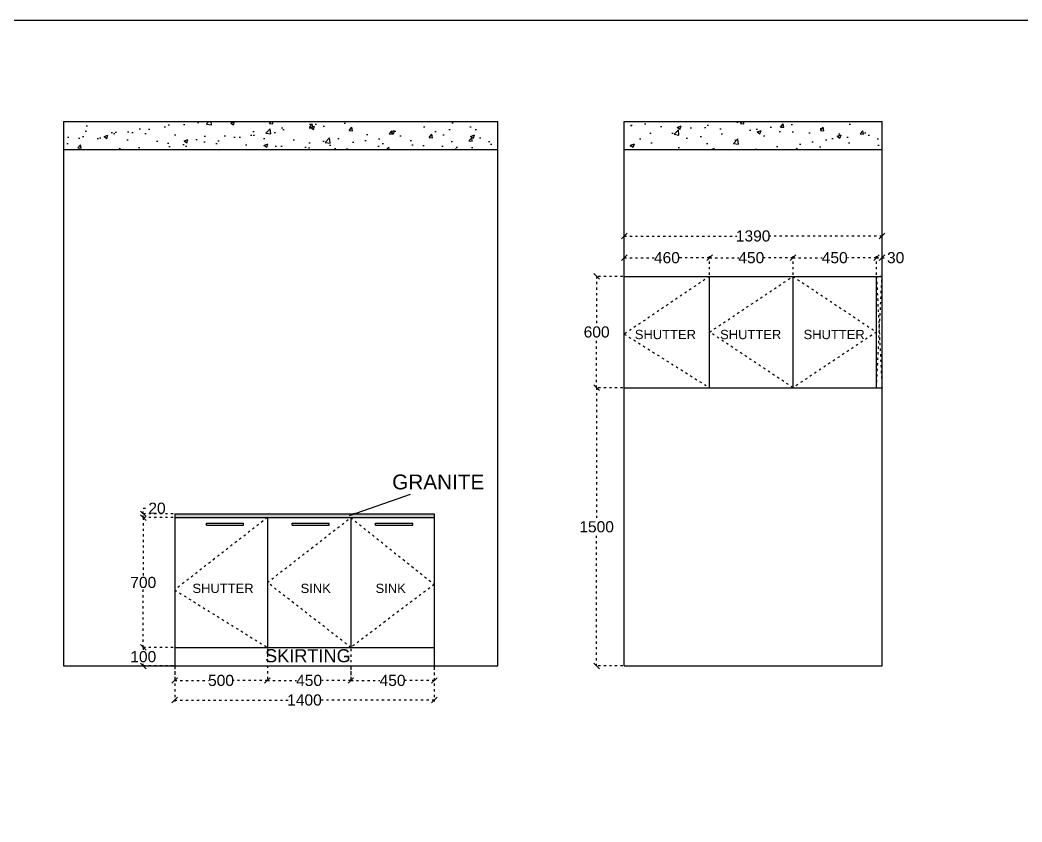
# Model space of a CAD drawing. Header units: millimetres. Extents: x 220712 to 1505573, y -354410 to 241923.
# Drawn here: x 251432 to 256835, y 93787 to 98109 of the extents above; entities that cross this region are included whole.
import ezdxf

# ---------------------------------------------------------------- set-up
doc = ezdxf.new("R2010")
doc.units = ezdxf.units.MM
doc.header["$MEASUREMENT"] = 0
doc.linetypes.add('ACAD_ISO03W100', pattern=[30, 12, -18])
doc.layers.add('Walls', color=253, linetype='Continuous')
doc.layers.add('Words', color=7, linetype='Continuous')
doc.styles.get("Standard").update_dxf_attribs({"font": 'arial.ttf'})
doc.dimstyles.get("Standard").update_dxf_attribs({"dimtxt": 60, "dimasz": 30, "dimexe": 7.75, "dimexo": 8.13, "dimgap": 0.63, "dimtad": 0, "dimtih": 1, "dimtoh": 1, "dimdec": 0, "dimzin": 0, "dimtxsty": 'Standard', "dimblk": 'OBLIQUE', "dimcen": 2.25, "dimclrd": 1, "dimclre": 1, "dimclrt": 1, "dimadec": 0, "dimazin": 0, "dimtfac": 1, "dimtdec": 0, "dimtofl": 0, "dimtmove": 0, "dimatfit": 3, "dimfxl": 1, "dimtolj": 1, "dimtzin": 0, "dimlwd": 30, "dimarcsym": 0})
pattern_1 = [(50, (0, 0), (215.17805, -18.82564), [22.5, -247.5]), (355, (0, 0), (-41.6254, 225.65764), [18, -198]), (100.451444, (17.93, -1.57), (173.55265, 206.832), [19.12206, -210.34263]), (46.1842, (0, 60), (320.1724, -49.65578), [33.75, -371.25]), (96.63564, (26.68, 55.86), (280.3986, 292.23558), [28.6831, -315.51413]), (351.18416, (0, 60), (280.3986, 292.2356), [27, -297]), (21, (30, 45), (179.07212, -120.78567), [22.5, -247.5]), (326, (30, 45), (72.9946, 217.54501), [18, -198]), (71.451445, (44.92, 34.93), (252.06671, 96.75935), [19.12206, -210.34263]), (37.5, (0, 0), (3.647957, 99.868156), [0, -195.6, 0, -201, 0, -198.75]), (7.5, (0, 0), (78.92086, 118.323514), [0, -114.6, 0, -191.1, 0, -75.75]), (327.5, (-66.9, 0), (160.14673, -6.766462), [0, -75, 0, -234, 0, -310.5]), (317.5, (-96.9, 0), (174.95585, 30.031495), [0, -97.5, 0, -155.4, 0, -220.5])]

# ---------------------------------------------------------------- blocks, each defined once
blk = doc.blocks.new('_Oblique')
at = {"color": 0, "linetype": 'ByBlock', "lineweight": -2}
blk.add_line((-0.5, -0.5), (0.5, 0.5), dxfattribs=at)
blk = doc.blocks.new('*D1449')
at = {"layer": 'Defpoints', "color": 0, "linetype": 'ACAD_ISO03W100', "transparency": 16777216}
for p in [(252096, 94727.5), (252265.5, 94727.5), (252265.5, 94627.5)]:
    blk.add_point(p, dxfattribs=at)
at = {"layer": 'Walls', "color": 1, "linetype": 'ACAD_ISO03W100', "lineweight": -2, "transparency": 16777216}
for p, q in [((252257.4, 94727.5), (252088.3, 94727.5)), ((252257.4, 94627.5), (252088.3, 94627.5))]:
    blk.add_line(p, q, dxfattribs=at)
at = {"layer": 'Walls', "color": 1, "linetype": 'ACAD_ISO03W100', "lineweight": 30, "transparency": 16777216}
for p, q in [((252096, 94727.5), (252096, 94708.8)), ((252096, 94627.5), (252096, 94646.2))]:
    blk.add_line(p, q, dxfattribs=at)
at = {"layer": 'Walls', "color": 1, "linetype": 'ACAD_ISO03W100', "lineweight": 30, "transparency": 16777216, "xscale": 30, "yscale": 30, "zscale": 30}
for p, rotation in [((252096, 94727.5), 90), ((252096, 94627.5), 270)]:
    blk.add_blockref('_Oblique', p, dxfattribs=dict(at, rotation=rotation))
at = {"layer": 'Walls', "color": 1, "linetype": 'ACAD_ISO03W100', "transparency": 16777216, "insert": (252096, 94677.5), "char_height": 60, "attachment_point": 5}
blk.add_mtext('\\A1;100', dxfattribs=at)
blk = doc.blocks.new('*D1450')
at = {"layer": 'Defpoints', "color": 0, "linetype": 'ACAD_ISO03W100', "transparency": 16777216}
for p in [(252096, 95427.5), (252265.5, 95427.5), (252265.5, 94727.5)]:
    blk.add_point(p, dxfattribs=at)
at = {"layer": 'Walls', "color": 1, "linetype": 'ACAD_ISO03W100', "lineweight": -2, "transparency": 16777216}
for p, q in [((252257.4, 95427.5), (252088.3, 95427.5)), ((252257.4, 94727.5), (252088.3, 94727.5))]:
    blk.add_line(p, q, dxfattribs=at)
at = {"layer": 'Walls', "color": 1, "linetype": 'ACAD_ISO03W100', "lineweight": 30, "transparency": 16777216}
for p, q in [((252096, 95427.5), (252096, 95108.8)), ((252096, 94727.5), (252096, 95046.2))]:
    blk.add_line(p, q, dxfattribs=at)
at = {"layer": 'Walls', "color": 1, "linetype": 'ACAD_ISO03W100', "lineweight": 30, "transparency": 16777216, "xscale": 30, "yscale": 30, "zscale": 30}
for p, rotation in [((252096, 95427.5), 90), ((252096, 94727.5), 270)]:
    blk.add_blockref('_Oblique', p, dxfattribs=dict(at, rotation=rotation))
at = {"layer": 'Walls', "color": 1, "linetype": 'ACAD_ISO03W100', "transparency": 16777216, "insert": (252096, 95077.5), "char_height": 60, "attachment_point": 5}
blk.add_mtext('\\A1;700', dxfattribs=at)
blk = doc.blocks.new('*D1451')
at = {"layer": 'Defpoints', "color": 0, "linetype": 'ACAD_ISO03W100', "transparency": 16777216}
for p in [(252096, 95447.5), (252265.5, 95447.5), (252265.5, 95427.5)]:
    blk.add_point(p, dxfattribs=at)
at = {"layer": 'Walls', "color": 1, "linetype": 'ACAD_ISO03W100', "lineweight": 30, "transparency": 16777216}
for p, q in [((252096, 95447.5), (252096, 95477.5)), ((252096, 95477.5), (252126, 95477.5)), ((252096, 95427.5), (252096, 95447.5))]:
    blk.add_line(p, q, dxfattribs=at)
at = {"layer": 'Walls', "color": 1, "linetype": 'ACAD_ISO03W100', "lineweight": -2, "transparency": 16777216}
for p, q in [((252257.4, 95447.5), (252088.3, 95447.5)), ((252257.4, 95427.5), (252088.3, 95427.5))]:
    blk.add_line(p, q, dxfattribs=at)
at = {"layer": 'Walls', "color": 1, "linetype": 'ACAD_ISO03W100', "lineweight": 30, "transparency": 16777216, "xscale": 30, "yscale": 30, "zscale": 30}
for p, rotation in [((252096, 95447.5), 90), ((252096, 95427.5), 270)]:
    blk.add_blockref('_Oblique', p, dxfattribs=dict(at, rotation=rotation))
at = {"layer": 'Walls', "color": 1, "linetype": 'ACAD_ISO03W100', "transparency": 16777216, "insert": (252170, 95477.5), "char_height": 60, "attachment_point": 5}
blk.add_mtext('\\A1;20', dxfattribs=at)
blk = doc.blocks.new('*D1452')
at = {"layer": 'Defpoints', "color": 0, "linetype": 'ACAD_ISO03W100', "transparency": 16777216}
for p in [(252265.5, 94727.5), (252765.5, 94727.5), (252765.5, 94549.5)]:
    blk.add_point(p, dxfattribs=at)
at = {"layer": 'Walls', "color": 1, "linetype": 'ACAD_ISO03W100', "lineweight": -2, "transparency": 16777216}
for p, q in [((252265.5, 94719.4), (252265.5, 94541.8)), ((252765.5, 94719.4), (252765.5, 94541.8))]:
    blk.add_line(p, q, dxfattribs=at)
at = {"layer": 'Walls', "color": 1, "linetype": 'ACAD_ISO03W100', "lineweight": 30, "transparency": 16777216}
for p, q in [((252265.5, 94549.5), (252448.7, 94549.5)), ((252765.5, 94549.5), (252582.3, 94549.5))]:
    blk.add_line(p, q, dxfattribs=at)
at = {"layer": 'Walls', "color": 1, "linetype": 'ACAD_ISO03W100', "lineweight": 30, "transparency": 16777216, "xscale": 30, "yscale": 30, "zscale": 30, "rotation": 180}
blk.add_blockref('_Oblique', (252265.5, 94549.5), dxfattribs=at)
at = {"layer": 'Walls', "color": 1, "linetype": 'ACAD_ISO03W100', "lineweight": 30, "transparency": 16777216, "xscale": 30, "yscale": 30, "zscale": 30}
blk.add_blockref('_Oblique', (252765.5, 94549.5), dxfattribs=at)
at = {"layer": 'Walls', "color": 1, "linetype": 'ACAD_ISO03W100', "transparency": 16777216, "insert": (252515.5, 94549.5), "char_height": 60, "attachment_point": 5}
blk.add_mtext('\\A1;500', dxfattribs=at)
blk = doc.blocks.new('*D1453')
at = {"layer": 'Defpoints', "color": 0, "linetype": 'ACAD_ISO03W100', "transparency": 16777216}
for p in [(252765.5, 94727.5), (253215.5, 94727.5), (253215.5, 94549.5)]:
    blk.add_point(p, dxfattribs=at)
at = {"layer": 'Walls', "color": 1, "linetype": 'ACAD_ISO03W100', "lineweight": -2, "transparency": 16777216}
for p, q in [((252765.5, 94719.4), (252765.5, 94541.8)), ((253215.5, 94719.4), (253215.5, 94541.8))]:
    blk.add_line(p, q, dxfattribs=at)
at = {"layer": 'Walls', "color": 1, "linetype": 'ACAD_ISO03W100', "lineweight": 30, "transparency": 16777216}
for p, q in [((252765.5, 94549.5), (252922.5, 94549.5)), ((253215.5, 94549.5), (253058.5, 94549.5))]:
    blk.add_line(p, q, dxfattribs=at)
at = {"layer": 'Walls', "color": 1, "linetype": 'ACAD_ISO03W100', "lineweight": 30, "transparency": 16777216, "xscale": 30, "yscale": 30, "zscale": 30, "rotation": 180}
blk.add_blockref('_Oblique', (252765.5, 94549.5), dxfattribs=at)
at = {"layer": 'Walls', "color": 1, "linetype": 'ACAD_ISO03W100', "lineweight": 30, "transparency": 16777216, "xscale": 30, "yscale": 30, "zscale": 30}
blk.add_blockref('_Oblique', (253215.5, 94549.5), dxfattribs=at)
at = {"layer": 'Walls', "color": 1, "linetype": 'ACAD_ISO03W100', "transparency": 16777216, "insert": (252990.5, 94549.5), "char_height": 60, "attachment_point": 5}
blk.add_mtext('\\A1;450', dxfattribs=at)
blk = doc.blocks.new('*D1454')
at = {"layer": 'Defpoints', "color": 0, "linetype": 'ACAD_ISO03W100', "transparency": 16777216}
for p in [(253215.5, 94627.5), (253665.5, 94627.5), (253665.5, 94549.5)]:
    blk.add_point(p, dxfattribs=at)
at = {"layer": 'Walls', "color": 1, "linetype": 'ACAD_ISO03W100', "lineweight": -2, "transparency": 16777216}
for p, q in [((253215.5, 94619.4), (253215.5, 94541.8)), ((253665.5, 94619.4), (253665.5, 94541.8))]:
    blk.add_line(p, q, dxfattribs=at)
at = {"layer": 'Walls', "color": 1, "linetype": 'ACAD_ISO03W100', "lineweight": 30, "transparency": 16777216}
for p, q in [((253215.5, 94549.5), (253372.5, 94549.5)), ((253665.5, 94549.5), (253508.5, 94549.5))]:
    blk.add_line(p, q, dxfattribs=at)
at = {"layer": 'Walls', "color": 1, "linetype": 'ACAD_ISO03W100', "lineweight": 30, "transparency": 16777216, "xscale": 30, "yscale": 30, "zscale": 30, "rotation": 180}
blk.add_blockref('_Oblique', (253215.5, 94549.5), dxfattribs=at)
at = {"layer": 'Walls', "color": 1, "linetype": 'ACAD_ISO03W100', "lineweight": 30, "transparency": 16777216, "xscale": 30, "yscale": 30, "zscale": 30}
blk.add_blockref('_Oblique', (253665.5, 94549.5), dxfattribs=at)
at = {"layer": 'Walls', "color": 1, "linetype": 'ACAD_ISO03W100', "transparency": 16777216, "insert": (253440.5, 94549.5), "char_height": 60, "attachment_point": 5}
blk.add_mtext('\\A1;450', dxfattribs=at)
blk = doc.blocks.new('*D1455')
at = {"layer": 'Defpoints', "color": 0, "linetype": 'ACAD_ISO03W100', "transparency": 16777216}
for p in [(252265.5, 94630.6), (253665.5, 94630.6), (253665.5, 94444)]:
    blk.add_point(p, dxfattribs=at)
at = {"layer": 'Walls', "color": 1, "linetype": 'ACAD_ISO03W100', "lineweight": -2, "transparency": 16777216}
for p, q in [((252265.5, 94622.4), (252265.5, 94436.2)), ((253665.5, 94622.4), (253665.5, 94436.2))]:
    blk.add_line(p, q, dxfattribs=at)
at = {"layer": 'Walls', "color": 1, "linetype": 'ACAD_ISO03W100', "lineweight": 30, "transparency": 16777216}
for p, q in [((252265.5, 94444), (252878.2, 94444)), ((253665.5, 94444), (253052.8, 94444))]:
    blk.add_line(p, q, dxfattribs=at)
at = {"layer": 'Walls', "color": 1, "linetype": 'ACAD_ISO03W100', "lineweight": 30, "transparency": 16777216, "xscale": 30, "yscale": 30, "zscale": 30, "rotation": 180}
blk.add_blockref('_Oblique', (252265.5, 94444), dxfattribs=at)
at = {"layer": 'Walls', "color": 1, "linetype": 'ACAD_ISO03W100', "lineweight": 30, "transparency": 16777216, "xscale": 30, "yscale": 30, "zscale": 30}
blk.add_blockref('_Oblique', (253665.5, 94444), dxfattribs=at)
at = {"layer": 'Walls', "color": 1, "linetype": 'ACAD_ISO03W100', "transparency": 16777216, "insert": (252965.5, 94444), "char_height": 60, "attachment_point": 5}
blk.add_mtext('\\A1;1400', dxfattribs=at)
blk = doc.blocks.new('*D1456')
at = {"layer": 'Defpoints', "color": 0, "linetype": 'ACAD_ISO03W100', "transparency": 16777216}
for p in [(254541, 96127.5), (254690, 96127.5), (254690, 94627.5)]:
    blk.add_point(p, dxfattribs=at)
at = {"layer": 'Walls', "color": 1, "linetype": 'ACAD_ISO03W100', "lineweight": -2, "transparency": 16777216}
for p, q in [((254681.9, 96127.5), (254533.3, 96127.5)), ((254681.9, 94627.5), (254533.3, 94627.5))]:
    blk.add_line(p, q, dxfattribs=at)
at = {"layer": 'Walls', "color": 1, "linetype": 'ACAD_ISO03W100', "lineweight": 30, "transparency": 16777216}
for p, q in [((254541, 96127.5), (254541, 95408.8)), ((254541, 94627.5), (254541, 95346.2))]:
    blk.add_line(p, q, dxfattribs=at)
at = {"layer": 'Walls', "color": 1, "linetype": 'ACAD_ISO03W100', "lineweight": 30, "transparency": 16777216, "xscale": 30, "yscale": 30, "zscale": 30}
for p, rotation in [((254541, 96127.5), 90), ((254541, 94627.5), 270)]:
    blk.add_blockref('_Oblique', p, dxfattribs=dict(at, rotation=rotation))
at = {"layer": 'Walls', "color": 1, "linetype": 'ACAD_ISO03W100', "transparency": 16777216, "insert": (254541, 95377.5), "char_height": 60, "attachment_point": 5}
blk.add_mtext('\\A1;1500', dxfattribs=at)
blk = doc.blocks.new('*D1457')
at = {"layer": 'Defpoints', "color": 0, "linetype": 'ACAD_ISO03W100', "transparency": 16777216}
for p in [(254541, 96727.5), (254690, 96727.5), (254690, 96127.5)]:
    blk.add_point(p, dxfattribs=at)
at = {"layer": 'Walls', "color": 1, "linetype": 'ACAD_ISO03W100', "lineweight": -2, "transparency": 16777216}
for p, q in [((254681.9, 96727.5), (254533.3, 96727.5)), ((254681.9, 96127.5), (254533.3, 96127.5))]:
    blk.add_line(p, q, dxfattribs=at)
at = {"layer": 'Walls', "color": 1, "linetype": 'ACAD_ISO03W100', "lineweight": 30, "transparency": 16777216}
for p, q in [((254541, 96727.5), (254541, 96458.8)), ((254541, 96127.5), (254541, 96396.2))]:
    blk.add_line(p, q, dxfattribs=at)
at = {"layer": 'Walls', "color": 1, "linetype": 'ACAD_ISO03W100', "lineweight": 30, "transparency": 16777216, "xscale": 30, "yscale": 30, "zscale": 30}
for p, rotation in [((254541, 96727.5), 90), ((254541, 96127.5), 270)]:
    blk.add_blockref('_Oblique', p, dxfattribs=dict(at, rotation=rotation))
at = {"layer": 'Walls', "color": 1, "linetype": 'ACAD_ISO03W100', "transparency": 16777216, "insert": (254541, 96427.5), "char_height": 60, "attachment_point": 5}
blk.add_mtext('\\A1;600', dxfattribs=at)
blk = doc.blocks.new('*D1458')
at = {"layer": 'Defpoints', "color": 0, "linetype": 'ACAD_ISO03W100', "transparency": 16777216}
for p in [(255150, 96828), (254690, 96727.5), (255150, 96727.5)]:
    blk.add_point(p, dxfattribs=at)
at = {"layer": 'Walls', "color": 1, "linetype": 'ACAD_ISO03W100', "lineweight": -2, "transparency": 16777216}
for p, q in [((254690, 96735.6), (254690, 96835.8)), ((255150, 96735.6), (255150, 96835.8))]:
    blk.add_line(p, q, dxfattribs=at)
at = {"layer": 'Walls', "color": 1, "linetype": 'ACAD_ISO03W100', "lineweight": 30, "transparency": 16777216}
for p, q in [((254690, 96828), (254852, 96828)), ((255150, 96828), (254988, 96828))]:
    blk.add_line(p, q, dxfattribs=at)
at = {"layer": 'Walls', "color": 1, "linetype": 'ACAD_ISO03W100', "lineweight": 30, "transparency": 16777216, "xscale": 30, "yscale": 30, "zscale": 30, "rotation": 180}
blk.add_blockref('_Oblique', (254690, 96828), dxfattribs=at)
at = {"layer": 'Walls', "color": 1, "linetype": 'ACAD_ISO03W100', "lineweight": 30, "transparency": 16777216, "xscale": 30, "yscale": 30, "zscale": 30}
blk.add_blockref('_Oblique', (255150, 96828), dxfattribs=at)
at = {"layer": 'Walls', "color": 1, "linetype": 'ACAD_ISO03W100', "transparency": 16777216, "insert": (254920, 96828), "char_height": 60, "attachment_point": 5}
blk.add_mtext('\\A1;460', dxfattribs=at)
blk = doc.blocks.new('*D1459')
at = {"layer": 'Defpoints', "color": 0, "linetype": 'ACAD_ISO03W100', "transparency": 16777216}
for p in [(255600, 96828), (255150, 96727.5), (255600, 96727.5)]:
    blk.add_point(p, dxfattribs=at)
at = {"layer": 'Walls', "color": 1, "linetype": 'ACAD_ISO03W100', "lineweight": -2, "transparency": 16777216}
for p, q in [((255150, 96735.6), (255150, 96835.8)), ((255600, 96735.6), (255600, 96835.8))]:
    blk.add_line(p, q, dxfattribs=at)
at = {"layer": 'Walls', "color": 1, "linetype": 'ACAD_ISO03W100', "lineweight": 30, "transparency": 16777216}
for p, q in [((255150, 96828), (255307, 96828)), ((255600, 96828), (255443, 96828))]:
    blk.add_line(p, q, dxfattribs=at)
at = {"layer": 'Walls', "color": 1, "linetype": 'ACAD_ISO03W100', "lineweight": 30, "transparency": 16777216, "xscale": 30, "yscale": 30, "zscale": 30, "rotation": 180}
blk.add_blockref('_Oblique', (255150, 96828), dxfattribs=at)
at = {"layer": 'Walls', "color": 1, "linetype": 'ACAD_ISO03W100', "lineweight": 30, "transparency": 16777216, "xscale": 30, "yscale": 30, "zscale": 30}
blk.add_blockref('_Oblique', (255600, 96828), dxfattribs=at)
at = {"layer": 'Walls', "color": 1, "linetype": 'ACAD_ISO03W100', "transparency": 16777216, "insert": (255375, 96828), "char_height": 60, "attachment_point": 5}
blk.add_mtext('\\A1;450', dxfattribs=at)
blk = doc.blocks.new('*D1460')
at = {"layer": 'Defpoints', "color": 0, "linetype": 'ACAD_ISO03W100', "transparency": 16777216}
for p in [(256050, 96828), (255600, 96727.5), (256050, 96727.5)]:
    blk.add_point(p, dxfattribs=at)
at = {"layer": 'Walls', "color": 1, "linetype": 'ACAD_ISO03W100', "lineweight": -2, "transparency": 16777216}
for p, q in [((255600, 96735.6), (255600, 96835.8)), ((256050, 96735.6), (256050, 96835.8))]:
    blk.add_line(p, q, dxfattribs=at)
at = {"layer": 'Walls', "color": 1, "linetype": 'ACAD_ISO03W100', "lineweight": 30, "transparency": 16777216}
for p, q in [((255600, 96828), (255757, 96828)), ((256050, 96828), (255893, 96828))]:
    blk.add_line(p, q, dxfattribs=at)
at = {"layer": 'Walls', "color": 1, "linetype": 'ACAD_ISO03W100', "lineweight": 30, "transparency": 16777216, "xscale": 30, "yscale": 30, "zscale": 30, "rotation": 180}
blk.add_blockref('_Oblique', (255600, 96828), dxfattribs=at)
at = {"layer": 'Walls', "color": 1, "linetype": 'ACAD_ISO03W100', "lineweight": 30, "transparency": 16777216, "xscale": 30, "yscale": 30, "zscale": 30}
blk.add_blockref('_Oblique', (256050, 96828), dxfattribs=at)
at = {"layer": 'Walls', "color": 1, "linetype": 'ACAD_ISO03W100', "transparency": 16777216, "insert": (255825, 96828), "char_height": 60, "attachment_point": 5}
blk.add_mtext('\\A1;450', dxfattribs=at)
blk = doc.blocks.new('*D1461')
at = {"layer": 'Defpoints', "color": 0, "linetype": 'ACAD_ISO03W100', "transparency": 16777216}
for p in [(256080, 96828), (256050, 96727.5), (256080, 96727.5)]:
    blk.add_point(p, dxfattribs=at)
at = {"layer": 'Walls', "color": 1, "linetype": 'ACAD_ISO03W100', "lineweight": -2, "transparency": 16777216}
for p, q in [((256050, 96735.6), (256050, 96835.8)), ((256080, 96735.6), (256080, 96835.8))]:
    blk.add_line(p, q, dxfattribs=at)
at = {"layer": 'Walls', "color": 1, "linetype": 'ACAD_ISO03W100', "lineweight": 30, "transparency": 16777216}
for p, q in [((256050, 96828), (256080, 96828)), ((256080, 96828), (256110, 96828))]:
    blk.add_line(p, q, dxfattribs=at)
at = {"layer": 'Walls', "color": 1, "linetype": 'ACAD_ISO03W100', "lineweight": 30, "transparency": 16777216, "xscale": 30, "yscale": 30, "zscale": 30, "rotation": 180}
blk.add_blockref('_Oblique', (256050, 96828), dxfattribs=at)
at = {"layer": 'Walls', "color": 1, "linetype": 'ACAD_ISO03W100', "lineweight": 30, "transparency": 16777216, "xscale": 30, "yscale": 30, "zscale": 30}
blk.add_blockref('_Oblique', (256080, 96828), dxfattribs=at)
at = {"layer": 'Walls', "color": 1, "linetype": 'ACAD_ISO03W100', "transparency": 16777216, "insert": (256153.5, 96828), "char_height": 60, "attachment_point": 5}
blk.add_mtext('\\A1;30', dxfattribs=at)
blk = doc.blocks.new('*D1462')
at = {"layer": 'Defpoints', "color": 0, "linetype": 'ACAD_ISO03W100', "transparency": 16777216}
for p in [(256080, 96945), (254690, 96727.5), (256080, 96727.5)]:
    blk.add_point(p, dxfattribs=at)
at = {"layer": 'Walls', "color": 1, "linetype": 'ACAD_ISO03W100', "lineweight": -2, "transparency": 16777216}
for p, q in [((254690, 96735.6), (254690, 96952.8)), ((256080, 96735.6), (256080, 96952.8))]:
    blk.add_line(p, q, dxfattribs=at)
at = {"layer": 'Walls', "color": 1, "linetype": 'ACAD_ISO03W100', "lineweight": 30, "transparency": 16777216}
for p, q in [((254690, 96945), (255297.7, 96945)), ((256080, 96945), (255472.3, 96945))]:
    blk.add_line(p, q, dxfattribs=at)
at = {"layer": 'Walls', "color": 1, "linetype": 'ACAD_ISO03W100', "lineweight": 30, "transparency": 16777216, "xscale": 30, "yscale": 30, "zscale": 30, "rotation": 180}
blk.add_blockref('_Oblique', (254690, 96945), dxfattribs=at)
at = {"layer": 'Walls', "color": 1, "linetype": 'ACAD_ISO03W100', "lineweight": 30, "transparency": 16777216, "xscale": 30, "yscale": 30, "zscale": 30}
blk.add_blockref('_Oblique', (256080, 96945), dxfattribs=at)
at = {"layer": 'Walls', "color": 1, "linetype": 'ACAD_ISO03W100', "transparency": 16777216, "insert": (255385, 96945), "char_height": 60, "attachment_point": 5}
blk.add_mtext('\\A1;1390', dxfattribs=at)

msp = doc.modelspace()

# ---------------------------------------------------------------- hatches: boundary and pattern name
at = {"layer": 'Walls', "linetype": 'ACAD_ISO03W100', "true_color": 0xc7c8ca}
h = msp.add_hatch(dxfattribs=at)
h.set_pattern_fill('AR-CONC', color=9, scale=30)
h.set_pattern_definition(pattern_1)
h.paths.add_polyline_path([(254009, 97411.5), (254009, 97561.5), (251665.5, 97561.5), (251665.5, 97411.5)])
at = {"layer": 'Walls', "true_color": 0xc7c8ca}
h = msp.add_hatch(dxfattribs=at)
h.set_pattern_fill('AR-CONC', color=9, scale=30)
h.set_pattern_definition(pattern_1)
h.paths.add_polyline_path([(254690, 97561.5), (254690, 97411.5), (256080, 97411.5), (256080, 97561.5)])
at = {"layer": 'Walls', "linetype": 'ACAD_ISO03W100', "true_color": 0x22346e}
h = msp.add_hatch(color=159, dxfattribs=at)
h.dxf.hatch_style = 1
h.paths.add_polyline_path([(253665.5, 95447.5), (252265.5, 95447.5), (252265.5, 95427.5), (253665.5, 95427.5)])

# ---------------------------------------------------------------- linework, layer by layer
at = {"layer": 'Walls', "color": 18, "true_color": 0x000000}
for p, q in [((251665.5, 97561.5), (251665.5, 94627.5)), ((251665.5, 97561.5), (254009, 97561.5)), ((254009, 94627.5), (254009, 97561.5)), ((254690, 94627.5), (254690, 97561.5)), ((254690, 97561.5), (256080, 97561.5)), ((256080, 94627.5), (256080, 97561.5)), ((251665.5, 97411.5), (254009, 97411.5)), ((254690, 97411.5), (256080, 97411.5)), ((251665.5, 95447.5), (251665.5, 94627.5)), ((251665.5, 94627.5), (254009, 94627.5)), ((254690, 94627.5), (256080, 94627.5))]:
    msp.add_line(p, q, dxfattribs=at)
at = {"layer": 'Walls', "color": 159, "true_color": 0x22346e}
for p, q in [((254690, 96727.5), (256080, 96727.5)), ((255150, 96127.5), (255150, 96727.5)), ((255600, 96127.5), (255600, 96727.5)), ((256050, 96127.5), (256050, 96727.5)), ((254690, 96127.5), (256080, 96127.5)), ((252265.5, 95447.5), (252265.5, 94627.5)), ((252265.5, 95447.5), (253665.5, 95447.5)), ((252265.5, 95427.5), (253665.5, 95427.5)), ((252765.5, 95427.5), (252765.5, 94727.5)), ((253215.5, 95427.5), (253215.5, 94727.5)), ((253665.5, 95447.5), (253665.5, 94627.5)), ((252436.5, 95396.5), (252636.5, 95396.5)), ((252436.5, 95386.5), (252436.5, 95396.5)), ((252436.5, 95386.5), (252636.5, 95386.5)), ((252636.5, 95386.5), (252636.5, 95396.5)), ((252899, 95396.5), (253099, 95396.5)), ((252899, 95386.5), (252899, 95396.5)), ((252899, 95386.5), (253099, 95386.5)), ((253099, 95386.5), (253099, 95396.5)), ((253349, 95396.5), (253549, 95396.5)), ((253349, 95386.5), (253349, 95396.5)), ((253349, 95386.5), (253549, 95386.5)), ((253549, 95386.5), (253549, 95396.5)), ((252265.5, 94727.5), (253665.5, 94727.5))]:
    msp.add_line(p, q, dxfattribs=at)
at = {"layer": 'Walls', "color": 18, "true_color": 0x000000}
msp.add_lwpolyline([(220711.5, 98109), (264020, 98109), (264020, 74090), (220711.5, 74090)], close=True, dxfattribs=at)
at = {"layer": 'Walls', "color": 9, "linetype": 'ACAD_ISO03W100', "true_color": 0xc7c8ca}
for points in [[(255150, 96727.5), (254690, 96416.5), (255150, 96127.5)], [(255600, 96727.5), (256050, 96427.5), (255600, 96127.5), (255150, 96427.5), (255600, 96727.5)], [(252765.5, 95427.5), (252265.5, 95037.5), (252765.5, 94727.5)], [(253215.5, 95427.5), (253665.5, 95067), (253215.5, 94727.5), (252765.5, 95077.5), (253215.5, 95427.5)]]:
    msp.add_lwpolyline(points, dxfattribs=at)
at = {"layer": 'Walls', "color": 240, "linetype": 'ACAD_ISO03W100', "true_color": 0xed1f24}
msp.add_lwpolyline([(256050, 96127.5), (256080, 96727.5), (256050, 96727.5), (256080, 96127.5)], dxfattribs=at)

# ---------------------------------------------------------------- texts
at = {"color": 18, "true_color": 0x000000, "char_height": 50, "attachment_point": 1}
for s, insert in [('\\pxqc;SHUTTER', (254680.5, 96439.2)), ('\\pxqc;SHUTTER', (255140.5, 96439.2)), ('\\pxqc;SHUTTER', (255590.5, 96439.2)), ('\\pxqc;SHUTTER', (252294.9, 95071)), ('\\pxqc;SINK', (252794.9, 95071)), ('\\pxqc;SINK', (253199, 95071))]:
    msp.add_mtext_dynamic_manual_height_columns(s, width=462.73, gutter_width=1213, heights=[0], dxfattribs=dict(at, insert=insert))
at = {"color": 159, "true_color": 0x22346e, "insert": (252753, 94717.9), "char_height": 70, "attachment_point": 1}
msp.add_mtext_dynamic_manual_height_columns('SKIRTING', width=1609.978, gutter_width=12.5, heights=[0], dxfattribs=at)
at = {"layer": 'Words', "color": 0, "insert": (253438.5, 95659.5), "char_height": 80, "attachment_point": 1}
msp.add_mtext_dynamic_manual_height_columns('GRANITE', width=662.048, gutter_width=866.4, heights=[440.1], dxfattribs=at)

# ---------------------------------------------------------------- dimensions: what is measured, and where the dimension line sits
at = {"layer": 'Walls', "color": 159, "linetype": 'ACAD_ISO03W100', "true_color": 0x22346e}
for base, p1, p2, picture, middle in [((256080, 96945), (254690, 96727.5), (256080, 96727.5), '*D1462', (255385, 96945)), ((255150, 96828), (254690, 96727.5), (255150, 96727.5), '*D1458', (254920, 96828)), ((255600, 96828), (255150, 96727.5), (255600, 96727.5), '*D1459', (255375, 96828)), ((256050, 96828), (255600, 96727.5), (256050, 96727.5), '*D1460', (255825, 96828)), ((256080, 96828), (256050, 96727.5), (256080, 96727.5), '*D1461', (256153.5, 96828)), ((252765.5, 94549.5), (252265.5, 94727.5), (252765.5, 94727.5), '*D1452', (252515.5, 94549.5)), ((253215.5, 94549.5), (252765.5, 94727.5), (253215.5, 94727.5), '*D1453', (252990.5, 94549.5))]:
    dim = msp.add_linear_dim(base=base, p1=p1, p2=p2, dimstyle='Standard', dxfattribs=at)
    dim.commit()
    dim.dimension.update_dxf_attribs({"geometry": picture, "text_midpoint": middle})
at = {"layer": 'Walls', "color": 18, "linetype": 'ACAD_ISO03W100', "true_color": 0x000000}
for base, p1, p2, picture, middle in [((254541, 96727.5), (254690, 96127.5), (254690, 96727.5), '*D1457', (254541, 96427.5)), ((254541, 96127.5), (254690, 94627.5), (254690, 96127.5), '*D1456', (254541, 95377.5))]:
    dim = msp.add_linear_dim(base=base, p1=p1, p2=p2, angle=90, dimstyle='Standard', dxfattribs=at)
    dim.commit()
    dim.dimension.update_dxf_attribs({"geometry": picture, "text_midpoint": middle})
at = {"layer": 'Walls', "color": 159, "linetype": 'ACAD_ISO03W100', "true_color": 0x22346e}
for base, p1, p2, picture, middle in [((252096, 95447.5), (252265.5, 95427.5), (252265.5, 95447.5), '*D1451', (252170, 95477.5)), ((252096, 95427.5), (252265.5, 94727.5), (252265.5, 95427.5), '*D1450', (252096, 95077.5)), ((252096, 94727.5), (252265.5, 94627.5), (252265.5, 94727.5), '*D1449', (252096, 94677.5))]:
    dim = msp.add_linear_dim(base=base, p1=p1, p2=p2, angle=90, dimstyle='Standard', dxfattribs=at)
    dim.commit()
    dim.dimension.update_dxf_attribs({"geometry": picture, "text_midpoint": middle})
at = {"layer": 'Walls', "color": 9, "linetype": 'ACAD_ISO03W100', "true_color": 0xc7c8ca}
for base, p1, p2, picture, middle in [((253665.5, 94444), (252265.5, 94630.6), (253665.5, 94630.6), '*D1455', (252965.5, 94444)), ((253665.5, 94549.5), (253215.5, 94627.5), (253665.5, 94627.5), '*D1454', (253440.5, 94549.5))]:
    dim = msp.add_linear_dim(base=base, p1=p1, p2=p2, dimstyle='Standard', dxfattribs=at)
    dim.commit()
    dim.dimension.update_dxf_attribs({"geometry": picture, "text_midpoint": middle})

# ---------------------------------------------------------------- leaders
at = {"layer": 'Walls', "color": 159, "linetype": 'ByBlock', "true_color": 0x22346e}
msp.add_leader([(253208, 95439.5), (253537, 95553)], dimstyle='Standard', override={"dimgap": 0.63, "dimtad": 0}, dxfattribs=at)

doc.saveas('drawing.dxf')
